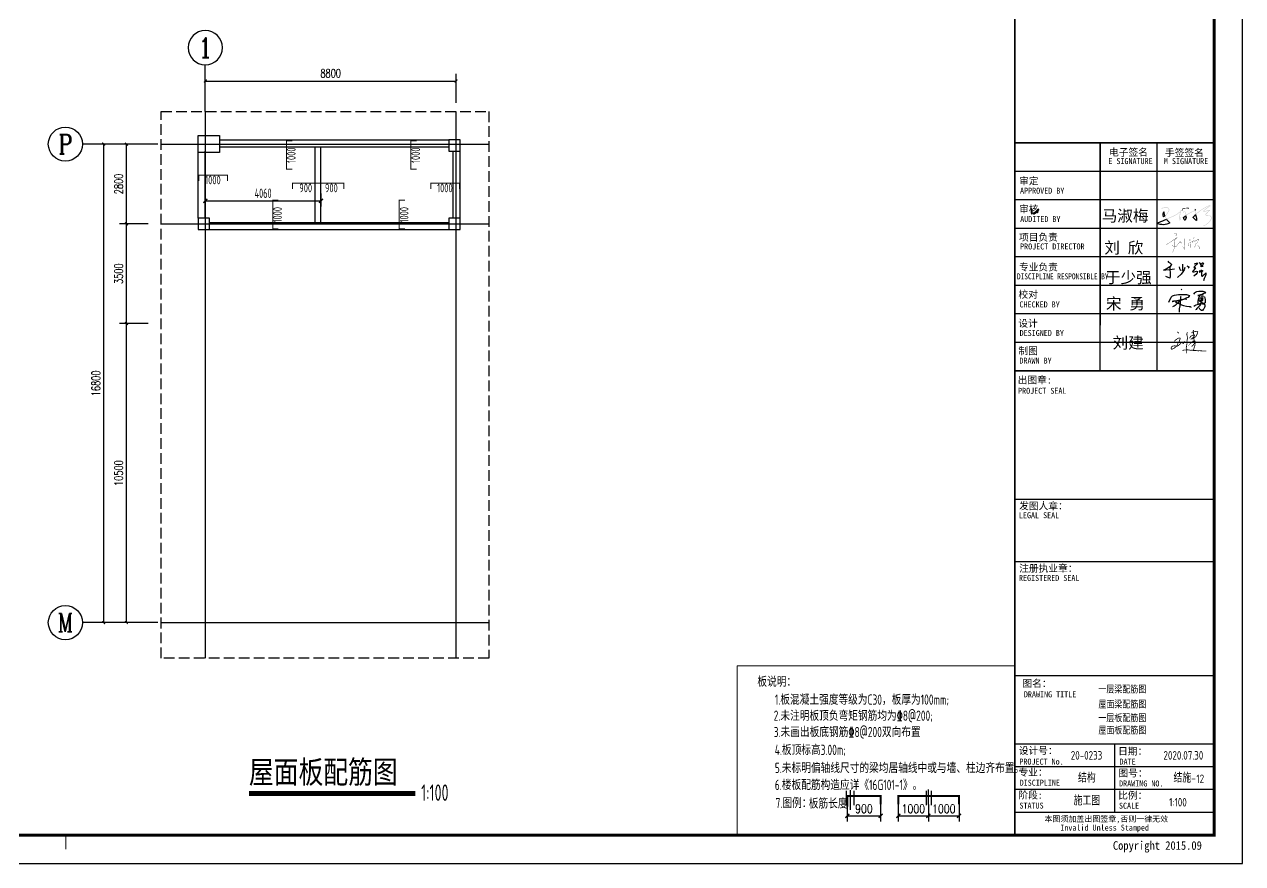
# Model space of a CAD drawing. Extents: x 899043 to 2598688, y -137197 to 211789.
# Drawn here: x 2508562 to 2551319, y 68935 to 98400 of the extents above; entities that cross this region are included whole.
import ezdxf
from ezdxf.enums import TextEntityAlignment as Align

# ---------------------------------------------------------------- set-up
doc = ezdxf.new("R2010")
doc.units = 0
doc.header["$LTSCALE"] = 1500
doc.header["$MEASUREMENT"] = 0
for name, pattern in [('3', [500, 300, -200]), ('ACAD_ISO02W100', [15, 12, -3]), ('DASH', [0.35, 0.25, -0.1])]:
    doc.linetypes.add(name, pattern=pattern)
for name, color, linetype in [('00-tk', 151, 'Continuous'), ('AXIS', 3, 'Continuous'), ('AXIS_TEXT', 7, 'Continuous'), ('BASE', 7, 'Continuous'), ('DIM', 3, 'Continuous'), ('DOTE', 1, 'Continuous'), ('HATCH', 254, 'Continuous'), ('iicon', 7, 'Continuous'), ('PUB_TEXT', 7, 'Continuous'), ('TEXT', 7, 'Continuous'), ('WALL', 7, 'Continuous'), ('WELD_TEXT', 7, 'Continuous'), ('支座钢筋', 1, 'Continuous'), ('柱', 255, 'Continuous'), ('梁', 4, 'Continuous'), ('梁虚线', 134, '3'), ('楼板负筋标注', 94, 'Continuous'), ('楼板负筋钢筋', 1, 'Continuous')]:
    doc.layers.add(name, color=color, linetype=linetype)
for name, color, linetype, lineweight in [('TK-签名', 70, 'Continuous', 30), ('功能名称', 255, 'Continuous', 0), ('虚线', 1, 'ACAD_ISO02W100', 13)]:
    doc.layers.add(name, color=color, linetype=linetype, lineweight=lineweight)
doc.styles.add('_TCH_AXIS', font='COMPLEX', dxfattribs={"bigfont": 'GBCBIG'})
doc.styles.add('_TCH_DIM_T3', font='SIMPLEX', dxfattribs={"width": 0.705882, "bigfont": 'GBCBIG'})
doc.styles.add('COMPLEX', font='COMPLEX')
doc.styles.add('dim_font', font='simplex', dxfattribs={"width": 0.8})
doc.styles.add('DS6FS', font='tssdeng.shx', dxfattribs={"width": 0.8, "bigfont": 'tssdchn.shx'})
doc.styles.add('DS6HT', font='simhei.ttf', dxfattribs={"width": 0.8})
doc.styles.add('H330', font='Tssdeng.shx', dxfattribs={"width": 0.65, "height": 330, "bigfont": 'tssdchn.shx'})
doc.styles.add('H450', font='Tssdeng.shx', dxfattribs={"width": 0.65, "height": 500, "bigfont": 'tssdchn.shx'})
doc.styles.add('TSSD_Dimension', font='Tssdeng.shx', dxfattribs={"width": 0.7, "bigfont": 'hztxt.shx'})
doc.styles.add('仿宋体', font='', dxfattribs={"width": 0.8})
doc.styles.get('仿宋体').set_extended_font_data('SimSun')
doc.dimstyles.new('_TCH_ARCH&&100', dxfattribs={"dimtxt": 297.5, "dimasz": 100, "dimexe": 250, "dimexo": 300, "dimgap": 126.25, "dimtad": 1, "dimdec": 0, "dimzin": 0, "dimdsep": 46, "dimtxsty": '_TCH_DIM_T3', "dimblk": 'ARCHTICK', "dimcen": 0.09, "dimclrt": 7, "dimazin": 2, "dimtfac": 1, "dimtdec": 0, "dimtix": 1, "dimtmove": 2, "dimatfit": 3, "dimfxl": 0, "dimtolj": 1, "dimtzin": 0, "dimarcsym": 0})
doc.dimstyles.new('H100', dxfattribs={"dimscale": 100, "dimtxt": 3.3, "dimasz": 0.01, "dimexe": 2, "dimexo": 1, "dimgap": 1, "dimtad": 1, "dimdec": 0, "dimrnd": 1, "dimzin": 0, "dimdsep": 46, "dimtxsty": 'H330', "dimblk1": 'YGDIM', "dimblk2": 'YGDIM', "dimsah": 1, "dimcen": -2, "dimdle": 1, "dimclrt": 7, "dimadec": 0, "dimazin": 0, "dimtfac": 1, "dimtdec": 0, "dimtix": 1, "dimtmove": 2, "dimatfit": 3, "dimldrblk": 'YGDIM', "dimfxl": 0, "dimtvp": 1, "dimtolj": 1, "dimtzin": 0, "dimlwe": 25, "dimarcsym": 0})
doc.dimstyles.new('H250', dxfattribs={"dimscale": 100, "dimtxt": 3, "dimasz": 0.01, "dimexe": 2, "dimexo": 0, "dimgap": 1, "dimtad": 1, "dimdec": 0, "dimrnd": 1, "dimzin": 0, "dimdsep": 46, "dimtxsty": 'dim_font', "dimblk1": 'YGDIM', "dimblk2": 'YGDIM', "dimsah": 1, "dimcen": -2, "dimdle": 1, "dimclrt": 7, "dimadec": 3, "dimazin": 0, "dimtfac": 1, "dimtdec": 0, "dimtix": 1, "dimtmove": 2, "dimatfit": 3, "dimldrblk": 'YGDIM', "dimfxl": 0, "dimtvp": 1, "dimtolj": 1, "dimtzin": 0, "dimarcsym": 0})

# ---------------------------------------------------------------- blocks, each defined once
blk = doc.blocks.new('YGDIM')
at = {"color": 0, "linetype": 'ByBlock', "const_width": 50}
blk.add_lwpolyline([(-70, -70), (70, 70)], dxfattribs=at)
blk = doc.blocks.new('_ArchTick')
at = {"color": 0, "linetype": 'ByBlock', "const_width": 0.4}
blk.add_lwpolyline([(-0.5, -0.5), (0.5, 0.5)], dxfattribs=at)
blk = doc.blocks.new('*D1985')
at = {"layer": 'AXIS', "color": 0, "lineweight": -2}
for p, q in [((2514911, 95646), (2514911, 96658)), ((2523711, 95646), (2523711, 96658)), ((2514911, 96408), (2523711, 96408))]:
    blk.add_line(p, q, dxfattribs=at)
at = {"layer": 'Defpoints', "color": 0}
for p in [(2523711, 96408), (2514911, 95346), (2523711, 95346)]:
    blk.add_point(p, dxfattribs=at)
at = {"layer": 'AXIS', "color": 0, "lineweight": -2, "xscale": 100, "yscale": 100, "zscale": 100, "rotation": 180}
blk.add_blockref('_ArchTick', (2514911, 96408), dxfattribs=at)
at = {"layer": 'AXIS', "color": 0, "lineweight": -2, "xscale": 100, "yscale": 100, "zscale": 100}
blk.add_blockref('_ArchTick', (2523711, 96408), dxfattribs=at)
at = {"layer": 'AXIS', "color": 7, "insert": (2519311, 96683), "char_height": 297.5, "attachment_point": 5, "style": '_TCH_DIM_T3'}
blk.add_mtext('\\A1;8800', dxfattribs=at)
blk = doc.blocks.new('_AXISO')
blk.add_circle((0, 0), 0.5)
at = {"layer": 'AXIS_TEXT', "style": 'COMPLEX', "width": 1.041667}
blk.add_attdef('A', text='', height=0.56, dxfattribs=at).set_placement((-0.25, -0.28), (0.25, -0.28), align=Align.FIT)
blk = doc.blocks.new('*D1986')
at = {"layer": 'AXIS', "color": 0, "lineweight": -2}
for p, q in [((2513061, 94196), (2511095, 94196)), ((2511345, 77396), (2511345, 94196)), ((2513061, 77396), (2511095, 77396))]:
    blk.add_line(p, q, dxfattribs=at)
at = {"layer": 'Defpoints', "color": 0}
for p in [(2511345, 94196), (2513361, 94196), (2513361, 77396)]:
    blk.add_point(p, dxfattribs=at)
at = {"layer": 'AXIS', "color": 0, "lineweight": -2, "xscale": 100, "yscale": 100, "zscale": 100}
for p, rotation in [((2511345, 94196), 90), ((2511345, 77396), 270)]:
    blk.add_blockref('_ArchTick', p, dxfattribs=dict(at, rotation=rotation))
at = {"layer": 'AXIS', "color": 7, "insert": (2511070, 85796), "char_height": 297.5, "attachment_point": 5, "rotation": 90, "style": '_TCH_DIM_T3'}
blk.add_mtext('\\A1;16800', dxfattribs=at)
blk = doc.blocks.new('*D1987')
at = {"layer": 'AXIS', "color": 0, "lineweight": -2}
for p, q in [((2512904, 87896), (2511895, 87896)), ((2512145, 77396), (2512145, 87896)), ((2512904, 77396), (2511895, 77396))]:
    blk.add_line(p, q, dxfattribs=at)
at = {"layer": 'Defpoints', "color": 0}
for p in [(2512145, 87896), (2513204, 87896), (2513204, 77396)]:
    blk.add_point(p, dxfattribs=at)
at = {"layer": 'AXIS', "color": 0, "lineweight": -2, "xscale": 100, "yscale": 100, "zscale": 100}
for p, rotation in [((2512145, 87896), 90), ((2512145, 77396), 270)]:
    blk.add_blockref('_ArchTick', p, dxfattribs=dict(at, rotation=rotation))
at = {"layer": 'AXIS', "color": 7, "insert": (2511870, 82646), "char_height": 297.5, "attachment_point": 5, "rotation": 90, "style": '_TCH_DIM_T3'}
blk.add_mtext('\\A1;10500', dxfattribs=at)
blk = doc.blocks.new('*D1988')
at = {"layer": 'AXIS', "color": 0, "lineweight": -2}
for p, q in [((2512904, 91396), (2511895, 91396)), ((2512145, 87896), (2512145, 91396)), ((2512904, 87896), (2511895, 87896))]:
    blk.add_line(p, q, dxfattribs=at)
at = {"layer": 'Defpoints', "color": 0}
for p in [(2512145, 91396), (2513204, 91396), (2513204, 87896)]:
    blk.add_point(p, dxfattribs=at)
at = {"layer": 'AXIS', "color": 0, "lineweight": -2, "xscale": 100, "yscale": 100, "zscale": 100}
for p, rotation in [((2512145, 91396), 90), ((2512145, 87896), 270)]:
    blk.add_blockref('_ArchTick', p, dxfattribs=dict(at, rotation=rotation))
at = {"layer": 'AXIS', "color": 7, "insert": (2511870, 89646), "char_height": 297.5, "attachment_point": 5, "rotation": 90, "style": '_TCH_DIM_T3'}
blk.add_mtext('\\A1;3500', dxfattribs=at)
blk = doc.blocks.new('*D1989')
at = {"layer": 'AXIS', "color": 0, "lineweight": -2}
for p, q in [((2512904, 94196), (2511895, 94196)), ((2512145, 91396), (2512145, 94196)), ((2512904, 91396), (2511895, 91396))]:
    blk.add_line(p, q, dxfattribs=at)
at = {"layer": 'Defpoints', "color": 0}
for p in [(2512145, 94196), (2513204, 94196), (2513204, 91396)]:
    blk.add_point(p, dxfattribs=at)
at = {"layer": 'AXIS', "color": 0, "lineweight": -2, "xscale": 100, "yscale": 100, "zscale": 100}
for p, rotation in [((2512145, 94196), 90), ((2512145, 91396), 270)]:
    blk.add_blockref('_ArchTick', p, dxfattribs=dict(at, rotation=rotation))
at = {"layer": 'AXIS', "color": 7, "insert": (2511870, 92796), "char_height": 297.5, "attachment_point": 5, "rotation": 90, "style": '_TCH_DIM_T3'}
blk.add_mtext('\\A1;2800', dxfattribs=at)
blk = doc.blocks.new('*D1997')
at = {"layer": 'Defpoints', "color": 0, "linetype": 'Continuous', "ltscale": 50}
for p in [(2514911, 92566), (2518971, 92566), (2518971, 92206)]:
    blk.add_point(p, dxfattribs=at)
at = {"layer": 'DIM', "color": 0, "linetype": 'Continuous', "lineweight": 25, "ltscale": 50}
for p, q in [((2514911, 92466), (2514911, 92006)), ((2518971, 92466), (2518971, 92006))]:
    blk.add_line(p, q, dxfattribs=at)
at = {"layer": 'DIM', "color": 0, "linetype": 'Continuous', "lineweight": -2, "ltscale": 50}
blk.add_line((2514912, 92206), (2518970, 92206), dxfattribs=at)
at = {"layer": 'DIM', "color": 0, "linetype": 'Continuous', "lineweight": -2, "ltscale": 50, "rotation": 180}
blk.add_blockref('YGDIM', (2514911, 92206), dxfattribs=at)
at = {"layer": 'DIM', "color": 0, "linetype": 'Continuous', "lineweight": -2, "ltscale": 50}
blk.add_blockref('YGDIM', (2518971, 92206), dxfattribs=at)
at = {"layer": 'DIM', "color": 7, "linetype": 'Continuous', "ltscale": 50, "insert": (2516941, 92471), "char_height": 330, "attachment_point": 5, "style": 'H330'}
blk.add_mtext('\\A1;4060', dxfattribs=at)
blk = doc.blocks.new('A$C7C122B11')
at = {"layer": 'iicon', "color": 13, "const_width": 7.58}
for points in [[(101, 316), (199, 383)], [(199, 383), (301, 455)], [(244, 611), (279, 605)], [(322, 465), (255, 393)], [(255, 393), (267, 338)], [(279, 605), (315, 591)], [(321, 572), (298, 526)], [(301, 455), (344, 476)], [(315, 591), (321, 572)], [(554, 440), (553, 381)], [(553, 381), (555, 298)], [(718, 416), (741, 413)], [(745, 400), (719, 368)], [(741, 413), (745, 400)], [(858, 469), (850, 439)], [(850, 439), (850, 403)], [(850, 403), (863, 373)], [(872, 485), (858, 469)], [(897, 363), (924, 382)], [(924, 382), (974, 414)], [(991, 378), (971, 334)], [(974, 414), (997, 421)], [(1010, 411), (991, 378)], [(997, 421), (1010, 411)], [(0, 251), (101, 316)], [(180, 234), (214, 214)], [(220, 61), (189, 0)], [(214, 214), (249, 201)], [(254, 164), (220, 61)], [(249, 201), (284, 195)], [(270, 260), (254, 164)], [(267, 338), (270, 260)], [(284, 195), (312, 200)], [(312, 200), (331, 220)], [(331, 220), (382, 295)], [(382, 295), (411, 328)], [(411, 328), (434, 349)], [(434, 349), (448, 349)], [(448, 349), (455, 315)], [(455, 315), (462, 292)], [(462, 292), (485, 335)], [(535, 158), (509, 209)], [(575, 108), (535, 158)], [(555, 298), (561, 212)], [(561, 212), (572, 134)], [(572, 134), (575, 108)], [(674, 309), (686, 266)], [(686, 266), (692, 224)], [(692, 224), (692, 211)], [(726, 309), (755, 327)], [(755, 327), (790, 346)], [(756, 296), (765, 257)], [(762, 218), (762, 180)], [(762, 180), (763, 160)], [(765, 257), (762, 218)], [(790, 346), (817, 357)], [(826, 342), (799, 315)], [(817, 357), (835, 356)], [(835, 356), (826, 342)], [(863, 373), (876, 363)], [(876, 363), (897, 363)], [(892, 201), (876, 164)], [(909, 233), (892, 201)], [(921, 283), (909, 233)], [(923, 311), (921, 283)], [(951, 294), (937, 279)], [(971, 334), (951, 294)], [(980, 231), (1007, 207)], [(1033, 121), (1002, 119)], [(1007, 207), (1028, 171)], [(1028, 171), (1033, 146)], [(1033, 146), (1033, 121)]]:
    blk.add_lwpolyline(points, dxfattribs=at)
blk = doc.blocks.new('A$C26561F03')
at = {"layer": 'WALL'}
for p, q in [((166, 452), (88, 412)), ((150, 688), (177, 655)), ((224, 488), (166, 452)), ((177, 655), (214, 628)), ((214, 628), (252, 600)), ((216, 496), (223, 419)), ((268, 546), (224, 488)), ((252, 600), (277, 584)), ((277, 584), (268, 546)), ((550, 496), (561, 437)), ((561, 437), (583, 381)), ((662, 590), (665, 508)), ((665, 508), (669, 415)), ((749, 474), (725, 389)), ((810, 531), (834, 516)), ((834, 516), (863, 508)), ((863, 508), (884, 493)), ((880, 471), (867, 448)), ((884, 493), (880, 471)), ((1120, 459), (1057, 371)), ((1084, 500), (1061, 471)), ((1061, 471), (1109, 474)), ((1068, 593), (1118, 614)), ((1150, 572), (1084, 500)), ((1109, 474), (1120, 459)), ((1118, 614), (1187, 628)), ((1187, 628), (1150, 572)), ((1246, 649), (1268, 615)), ((1268, 615), (1304, 564)), ((1304, 564), (1309, 523)), ((1307, 568), (1333, 598)), ((1309, 523), (1308, 495)), ((1343, 524), (1316, 499)), ((1316, 499), (1363, 515)), ((1333, 598), (1360, 635)), ((1377, 566), (1343, 524)), ((1360, 635), (1394, 635)), ((1363, 515), (1390, 517)), ((1397, 608), (1377, 566)), ((1394, 635), (1397, 608)), ((88, 412), (0, 376)), ((0, 376), (76, 385)), ((76, 385), (204, 403)), ((222, 89), (81, 156)), ((204, 403), (295, 415)), ((231, 157), (222, 89)), ((223, 419), (231, 254)), ((231, 254), (231, 157)), ((295, 415), (378, 424)), ((616, 235), (483, 114)), ((583, 381), (597, 366)), ((680, 311), (616, 235)), ((660, 364), (640, 392)), ((669, 415), (660, 364)), ((725, 389), (680, 311)), ((1057, 371), (1016, 328)), ((1016, 328), (1022, 313)), ((1022, 313), (1078, 322)), ((1135, 221), (1058, 166)), ((1078, 322), (1153, 340)), ((1181, 286), (1135, 221)), ((1153, 340), (1188, 328)), ((1188, 328), (1181, 286)), ((1271, 364), (1258, 328)), ((1258, 328), (1263, 293)), ((1263, 293), (1289, 314)), ((1289, 314), (1309, 338)), ((1309, 338), (1344, 361)), ((1328, 304), (1325, 232)), ((1325, 232), (1330, 189)), ((1328, 304), (1332, 359)), ((1357, 326), (1328, 304)), ((1330, 189), (1340, 165)), ((1332, 359), (1335, 388)), ((1340, 165), (1370, 167)), ((1344, 361), (1362, 360)), ((1365, 339), (1357, 326)), ((1362, 360), (1365, 339)), ((1370, 167), (1427, 221)), ((1429, 80), (1406, 0)), ((1427, 221), (1472, 263)), ((1474, 180), (1429, 80)), ((1472, 263), (1484, 279)), ((1486, 229), (1474, 180)), ((1484, 279), (1486, 229))]:
    blk.add_line(p, q, dxfattribs=at)
blk = doc.blocks.new('20150828165454')
h = blk.add_hatch(color=256)
h.paths.add_polyline_path([(-4440, 30), (-4590, 65), (-4738, 73), (-4862, 73), (-4992, 72), (-5125, 52), (-5266, 37), (-5393, 13), (-5517, -12), (-5636, -56), (-5741, -115), (-5764, -162), (-5753, -202), (-5720, -224), (-5687, -211), (-5590, -156), (-5487, -118), (-5372, -95), (-5250, -72), (-5111, -57), (-4983, -38), (-4861, -37), (-4741, -37), (-4606, -44), (-4481, -73), (-4396, -123), (-4309, -200), (-4258, -277), (-4228, -372), (-4222, -432), (-4226, -493), (-4256, -619), (-4303, -715), (-4397, -874), (-4482, -1002), (-4524, -1077), (-4590, -1174), (-4663, -1268), (-4809, -1452), (-5015, -1664), (-5034, -1609), (-5089, -1342), (-5123, -1119), (-5136, -855), (-5186, -665), (-5310, -733), (-5417, -938), (-5505, -1249), (-5497, -1579), (-5468, -1849), (-5423, -2020), (-5307, -2086), (-5075, -1883), (-5061, -1869), (-5023, -1980), (-4920, -2172), (-4812, -2296), (-4775, -2346), (-4907, -2394), (-5121, -2478), (-5344, -2571), (-5520, -2636), (-5732, -2723), (-5969, -2837), (-6203, -2949), (-6416, -3043), (-6581, -3165), (-6703, -3245), (-6753, -3389), (-6543, -3484), (-6306, -3571), (-6047, -3628), (-5675, -3683), (-5346, -3696), (-4984, -3674), (-4626, -3589), (-4404, -3489), (-4020, -3309), (-3956, -3186), (-3956, -3088), (-4121, -2902), (-4378, -2661), (-4537, -2481), (-4598, -2400), (-4501, -2365), (-4236, -2257), (-3766, -2061), (-3213, -1827), (-2411, -1391), (-2174, -1208), (-2003, -1066), (-1843, -939), (-1870, -1118), (-1916, -1391), (-1963, -1659), (-1997, -1943), (-2000, -2196), (-1987, -2394), (-1897, -2716), (-1739, -2464), (-1664, -2061), (-1660, -2046), (-1673, -2009), (-1704, -2000), (-1735, -2006), (-1772, -2040), (-1844, -2423), (-1858, -2447), (-1878, -2376), (-1890, -2193), (-1887, -1950), (-1854, -1675), (-1808, -1409), (-1762, -1135), (-1727, -907), (-1723, -906), (-1721, -872), (-1721, -871), (-1703, -509, 0.9997794), (-1812, -503), (-1829, -818), (-1884, -831), (-2072, -981), (-2243, -1122), (-2471, -1298), (-3261, -1728), (-3808, -1959), (-4278, -2155), (-4541, -2262), (-4667, -2307), (-4727, -2228), (-4828, -2109), (-4922, -1935), (-4975, -1781), (-4727, -1525), (-4576, -1336), (-4501, -1239), (-4430, -1135), (-4388, -1059), (-4304, -932), (-4206, -767), (-4152, -656), (-4116, -509), (-4112, -430), (-4119, -351), (-4158, -229), (-4225, -127), (-4331, -33)])
h.paths.add_polyline_path([(-5250, -856), (-5246, -872), (-5233, -1130), (-5198, -1361), (-5140, -1638), (-5101, -1752), (-5151, -1803), (-5320, -1952), (-5328, -1947), (-5360, -1829), (-5387, -1572), (-5395, -1263), (-5314, -979)], flags=16)
h.paths.add_polyline_path([(-4706, -2439), (-4622, -2551), (-4457, -2737), (-4200, -2979), (-4066, -3130), (-4066, -3160), (-4100, -3226), (-4450, -3389), (-4661, -3484), (-5000, -3565), (-5347, -3585), (-5665, -3573), (-6027, -3519), (-6275, -3465), (-6502, -3382), (-6616, -3330), (-6611, -3316), (-6519, -3255), (-6360, -3139), (-6157, -3049), (-5921, -2936), (-5688, -2824), (-5479, -2739), (-5303, -2673), (-5080, -2580), (-4869, -2497)], flags=16)
blk.add_hatch(color=256).paths.add_polyline_path([(-168, -111), (-139, -122), (-168, -209), (-178, -172), (-217, -188), (-241, -231), (-240, -253), (-228, -276), (-200, -294), (-168, -302), (-115, -297), (-77, -292), (-54, -271), (-64, -244), (0, -55), (-152, 0), (-457, -20), (-795, -59), (-1146, -70), (-1281, -116), (-1343, -253), (-1500, -603), (-1494, -694), (-1442, -689), (-1397, -663), (-1400, -648), (-1243, -299), (-1200, -205), (-1126, -179), (-787, -168), (-448, -130)])
h = blk.add_hatch(color=256)
h.paths.add_polyline_path([(-688, -999), (-758, -854), (-875, -743), (-1035, -731), (-1201, -885), (-1136, -1058), (-1108, -1080), (-1080, -1087), (-1031, -1082), (-1031, -1038), (-1033, -1019), (-1072, -915), (-995, -844), (-922, -850), (-848, -920), (-789, -1044), (-688, -1286), (-658, -1498), (-642, -1566), (-853, -1712), (-1191, -1986), (-1209, -2083), (-1177, -2315), (-1093, -2534), (-846, -2791), (-664, -2671), (-615, -2561), (-516, -2337), (-480, -2070), (-489, -1817), (-511, -1642), (-518, -1613), (-479, -1586), (-165, -1385), (192, -1191), (537, -1003), (1087, -738), (1231, -674), (1250, -797), (1292, -1025), (1329, -1168), (1390, -1315), (1395, -1327), (1306, -1404), (1156, -1569), (983, -1775), (814, -1969), (842, -2080), (917, -2204), (1145, -2513), (1400, -2745), (1622, -2852), (1738, -2764), (1754, -2564), (1717, -2283), (1677, -1889), (1607, -1705), (1537, -1400), (1523, -1361), (1651, -1250), (1970, -1051), (2327, -770), (2760, -428), (2899, -354), (3238, -160), (3696, 101), (3975, 242), (4325, 379), (4403, 392), (4098, 197), (3764, -67), (3426, -339), (3128, -580), (3036, -733), (3084, -838), (3231, -876), (4286, -573), (4170, -677), (3520, -1353), (3490, -1494), (3543, -1600), (3652, -1703), (3791, -1744), (4210, -1764), (4485, -1782), (4603, -1871), (4653, -1995), (4701, -2170), (4651, -2340), (4517, -2625), (4351, -2851), (4045, -3162), (3802, -3368), (3636, -3501), (3516, -3583), (3351, -3668), (3136, -3711), (3117, -3707), (3087, -3712), (3058, -3730), (3044, -3762), (3044, -3803), (3072, -3829), (3115, -3829), (3158, -3819), (3388, -3773), (3573, -3678), (3701, -3590), (3872, -3453), (4120, -3243), (4435, -2922), (4612, -2681), (4754, -2379), (4815, -2171), (4757, -1960), (4694, -1802), (4525, -1674), (4216, -1654), (3809, -1635), (3708, -1605), (3633, -1534), (3606, -1480), (3621, -1406), (4246, -756), (4499, -531), (4400, -447), (4272, -463), (3230, -762), (3162, -745), (3160, -740), (3213, -654), (3495, -425), (3832, -153), (4162, 107), (4528, 341), (4539, 495), (4415, 505), (4296, 485), (3930, 343), (3644, 198), (3183, -65), (2846, -258), (2700, -335), (2259, -684), (1907, -961), (1585, -1162), (1483, -1251), (1434, -1133), (1400, -1002), (1358, -778), (1335, -627), (1338, -626), (1600, -468), (1348, -242), (1207, -133), (1215, -560), (1041, -638), (487, -905), (139, -1094), (-221, -1290), (-540, -1495), (-545, -1498), (-550, -1478), (-581, -1257)])
h.paths.add_polyline_path([(-617, -1682), (-599, -1826), (-590, -2065), (-623, -2307), (-715, -2516), (-752, -2596), (-830, -2649), (-998, -2474), (-1070, -2287), (-1098, -2086), (-1090, -2046), (-787, -1800)], flags=16)
h.paths.add_polyline_path([(935, -1998), (1066, -1847), (1239, -1641), (1383, -1483), (1433, -1440), (1501, -1737), (1569, -1915), (1608, -2296), (1643, -2567), (1632, -2706), (1609, -2724), (1462, -2653), (1227, -2439), (1009, -2142), (945, -2037)], flags=16)
h.paths.add_polyline_path([(1324, -506), (1321, -366), (1416, -451)], flags=16)
for points in [[(-4869, -2497), (-4706, -2439), (-4622, -2551), (-4457, -2737), (-4200, -2979), (-4066, -3130), (-4066, -3160), (-4100, -3226), (-4450, -3389), (-4661, -3484), (-5000, -3565), (-5347, -3585), (-5665, -3573), (-6027, -3519), (-6275, -3465), (-6502, -3382), (-6616, -3330), (-6611, -3316), (-6519, -3255), (-6360, -3139), (-6157, -3049), (-5921, -2936), (-5688, -2824), (-5479, -2739), (-5303, -2673), (-5080, -2580)], [(-5246, -872), (-5233, -1130), (-5198, -1361), (-5140, -1638), (-5101, -1752), (-5151, -1803), (-5320, -1952), (-5328, -1947), (-5360, -1829), (-5387, -1572), (-5395, -1263), (-5314, -979), (-5250, -856)], [(-617, -1682), (-599, -1826), (-590, -2065), (-623, -2307), (-715, -2516), (-752, -2596), (-830, -2649), (-998, -2474), (-1070, -2287), (-1098, -2086), (-1090, -2046), (-787, -1800)], [(1383, -1483), (1433, -1440), (1501, -1737), (1569, -1915), (1608, -2296), (1643, -2567), (1632, -2706), (1609, -2724), (1462, -2653), (1227, -2439), (1009, -2142), (945, -2037), (935, -1998), (1066, -1847), (1239, -1641)], [(1321, -366), (1324, -506), (1416, -451)]]:
    blk.add_lwpolyline(points, close=True)
blk = doc.blocks.new('A$C67844AE1')
at = {"layer": '00-tk'}
for p, q in [((126150, 0), (126150, 89100)), ((114150, 87600), (114150, 1500)), ((124650, 1500), (124650, 87600)), ((114150, 37950), (124650, 37950)), ((114150, 37950), (124650, 37950)), ((114150, 37950), (124650, 37950)), ((114150, 37950), (124650, 37950)), ((114150, 37950), (124650, 37950)), ((124650, 37950), (114150, 37950)), ((124650, 37950), (114150, 37950)), ((124650, 37950), (114150, 37950)), ((114150, 37950), (124650, 37950)), ((118650, 25950), (118650, 37950)), ((118650, 37950), (118650, 28350)), ((121650, 25950), (121650, 37950)), ((121650, 28350), (121650, 37950)), ((124650, 36450), (114150, 36450)), ((124650, 34950), (114150, 34950)), ((124650, 34950), (114150, 34950)), ((115032, 34253), (115030, 34214)), ((115030, 34214), (115075, 34214)), ((115073, 34460), (115032, 34450)), ((115032, 34450), (115032, 34304)), ((115032, 34304), (115033, 34290)), ((115033, 34290), (115032, 34253)), ((115073, 34304), (115073, 34460)), ((115073, 34266), (115073, 34304)), ((115074, 34228), (115073, 34266)), ((115075, 34214), (115074, 34228)), ((115165, 34259), (115128, 34246)), ((115128, 34246), (115137, 34237)), ((115137, 34237), (115159, 34208)), ((115159, 34208), (115185, 34219)), ((115199, 34274), (115165, 34259)), ((115185, 34219), (115219, 34235)), ((115229, 34291), (115199, 34274)), ((115219, 34235), (115240, 34248)), ((115262, 34313), (115229, 34291)), ((115240, 34248), (115271, 34269)), ((115290, 34336), (115262, 34313)), ((115271, 34269), (115296, 34287)), ((115305, 34352), (115290, 34336)), ((115296, 34287), (115326, 34314)), ((115333, 34382), (115305, 34352)), ((115326, 34314), (115388, 34314)), ((115355, 34409), (115333, 34382)), ((115356, 34412), (115355, 34409)), ((115376, 34446), (115356, 34412)), ((115356, 34344), (115381, 34376)), ((115388, 34314), (115356, 34344)), ((115381, 34460), (115376, 34446)), ((115414, 34441), (115381, 34460)), ((115381, 34376), (115401, 34403)), ((115401, 34403), (115404, 34408)), ((115404, 34408), (115429, 34435)), ((115429, 34435), (115414, 34441)), ((124650, 33450), (114150, 33450)), ((124650, 33450), (114150, 33450)), ((124650, 31950), (114150, 31950)), ((124650, 31950), (114150, 31950)), ((124650, 30450), (114150, 30450)), ((124650, 30450), (114150, 30450)), ((124650, 28950), (114150, 28950)), ((124650, 28950), (114150, 28950)), ((124650, 27450), (114150, 27450)), ((124650, 27450), (114150, 27450)), ((114150, 25950), (124650, 25950)), ((114150, 25950), (124650, 25950)), ((124650, 25950), (114150, 25950)), ((114150, 19200), (124650, 19200)), ((124650, 15900), (114150, 15900)), ((124650, 6300), (114150, 6300)), ((119400, 6300), (119400, 2700)), ((124650, 5100), (114150, 5100)), ((124650, 3900), (114150, 3900)), ((124650, 2700), (114150, 2700)), ((3750, 1500), (124650, 1500)), ((124650, 1500), (114150, 1500)), ((0, 0), (126150, 0))]:
    blk.add_line(p, q, dxfattribs=at)
at = {"layer": '00-tk', "const_width": 150}
blk.add_lwpolyline([(3750, 87600), (124650, 87600), (124650, 1500), (3750, 1500)], close=True, dxfattribs=at)
at = {"layer": '00-tk'}
for points, const_width in [([(114150, 1500), (114150, 87600)], 75), ([(64200, 750), (64200, 1500)], 52.5)]:
    blk.add_lwpolyline(points, dxfattribs=dict(at, const_width=const_width))
blk.add_lwpolyline([(114150, 9900), (124650, 9900), (124650, 6300), (114150, 6300)], close=True, dxfattribs=at)
at = {"layer": 'AXIS', "color": 1, "ltscale": 1000, "const_width": 42}
for points in [[(122550, 27508), (122588, 27535), (122602, 27565), (122628, 27581), (122665, 27605), (122695, 27627), (122723, 27646), (122753, 27664), (122784, 27677), (122819, 27686), (122844, 27682), (122855, 27669), (122861, 27647), (122854, 27622), (122824, 27528), (122818, 27515), (122801, 27486), (122789, 27467), (122765, 27434), (122742, 27403), (122712, 27334), (122707, 27312), (122688, 27270), (122658, 27237), (122636, 27221), (122611, 27198), (122580, 27168), (122549, 27149), (122513, 27125), (122466, 27105), (122441, 27093), (122405, 27088), (122396, 27101), (122386, 27132), (122390, 27158), (122402, 27188), (122425, 27228), (122449, 27242), (122477, 27253), (122536, 27265), (122578, 27270), (122620, 27263), (122664, 27243), (122695, 27245), (122721, 27256), (122774, 27293), (122836, 27340), (122883, 27396), (122920, 27442), (122947, 27463), (122983, 27445), (122993, 27422), (122998, 27405), (123023, 27386), (123035, 27407), (123057, 27434), (123075, 27459), (123093, 27501), (123093, 27501), (123095, 27512)], [(122708, 28001), (122733, 27984), (122757, 27969), (122770, 27951), (122786, 27931), (122792, 27921)], [(123257, 27971), (123222, 27945), (123222, 27945), (123213, 27892), (123213, 27864), (123217, 27837), (123224, 27809), (123239, 27758), (123244, 27701), (123244, 27655), (123228, 27583), (123222, 27479), (123224, 27433), (123219, 27381), (123206, 27310), (123193, 27214), (123178, 27163), (123191, 27014), (123184, 26926), (123186, 26891), (123187, 26877)], [(123366, 27661), (123374, 27706), (123405, 27752), (123441, 27788), (123518, 27825), (123557, 27838), (123580, 27844), (123603, 27844), (123619, 27808), (123596, 27752), (123557, 27716), (123497, 27677), (123465, 27646), (123447, 27628), (123511, 27638), (123574, 27647), (123588, 27640), (123587, 27590), (123543, 27545), (123533, 27520), (123503, 27487), (123470, 27462), (123442, 27443), (123423, 27418), (123485, 27473), (123533, 27482), (123572, 27495), (123611, 27499), (123641, 27494), (123614, 27438), (123612, 27387), (123577, 27348), (123537, 27295), (123497, 27263), (123477, 27240), (123469, 27218)], [(123503, 27933), (123482, 27951), (123476, 27971), (123495, 27988), (123543, 28000), (123588, 28008), (123653, 28019), (123681, 28027), (123712, 28032), (123743, 28035), (123775, 28025), (123788, 28000), (123776, 27955), (123768, 27916), (123743, 27866), (123719, 27800), (123650, 27724), (123627, 27713), (123616, 27704), (123569, 27709), (123557, 27716)], [(123538, 28105), (123553, 28077), (123568, 28058), (123569, 28031), (123572, 28021), (123575, 28005), (123560, 27963), (123564, 27909), (123574, 27887), (123575, 27873), (123573, 27842), (123581, 27739), (123574, 27709), (123587, 27622), (123598, 27579), (123611, 27559), (123638, 27516), (123667, 27474), (123663, 27437), (123649, 27397), (123644, 27348), (123625, 27238), (123604, 27191), (123582, 27105), (123554, 27038)], [(122982, 27010), (123035, 27037), (123091, 27049), (123187, 27052), (123233, 27056), (123280, 27055), (123357, 27044), (123418, 27033), (123498, 27039), (123521, 27033), (123560, 27019), (123614, 27023), (123656, 27025), (123725, 27017), (123762, 27009), (123819, 27006), (123868, 27009), (123915, 27009), (123967, 27004), (124029, 27000), (124096, 26996), (124141, 26993), (124193, 26992), (124226, 26995), (124243, 26996)]]:
    blk.add_lwpolyline(points, dxfattribs=at)
at = {"layer": 'TK-签名'}
for p, q in [((122941, 30252), (122910, 30221)), ((123851, 30143), (123940, 30145)), ((123940, 30145), (124061, 30138)), ((122267, 29561), (122390, 29823)), ((122390, 29823), (122463, 29896)), ((122517, 29614), (122446, 29601)), ((122446, 29601), (122449, 29607)), ((122449, 29607), (122690, 29663)), ((122463, 29896), (122555, 29938)), ((122604, 29612), (122517, 29614)), ((122555, 29938), (122666, 29958)), ((122699, 29620), (122604, 29612)), ((122613, 29563), (122644, 29574)), ((122644, 29574), (122795, 29504)), ((122731, 29516), (122647, 29437)), ((122666, 29958), (122775, 29977)), ((122690, 29663), (122844, 29698)), ((122776, 29633), (122699, 29620)), ((122792, 29585), (122731, 29516)), ((122775, 29977), (122855, 29977)), ((122872, 29649), (122776, 29633)), ((122847, 29662), (122792, 29585)), ((122795, 29504), (122933, 29434)), ((122886, 29773), (122837, 29379)), ((122844, 29698), (123002, 29726)), ((122855, 29977), (122957, 29977)), ((122930, 29665), (122872, 29649)), ((122876, 29855), (122875, 29836)), ((122875, 29836), (122884, 29823)), ((122893, 29841), (122876, 29855)), ((122884, 29823), (122886, 29773)), ((122920, 29832), (122893, 29841)), ((122990, 29682), (122930, 29665)), ((122957, 29977), (123195, 29967)), ((123085, 29721), (122990, 29682)), ((123002, 29726), (123130, 29736)), ((123143, 29752), (123085, 29721)), ((123130, 29736), (123172, 29722)), ((123217, 29791), (123143, 29752)), ((123174, 29710), (123169, 29714)), ((123172, 29722), (123174, 29710)), ((123195, 29967), (123354, 29911)), ((123274, 29820), (123217, 29791)), ((123354, 29911), (123274, 29820)), ((123593, 30037), (123609, 30062)), ((123599, 30005), (123593, 30037)), ((123611, 29983), (123599, 30005)), ((123609, 30062), (123668, 30098)), ((123668, 30098), (123743, 30128)), ((123743, 30128), (123851, 30143)), ((123802, 29926), (123784, 29919)), ((123784, 29919), (123815, 29916)), ((123795, 29633), (123794, 29479)), ((123803, 29665), (123795, 29633)), ((123924, 29947), (123802, 29926)), ((123815, 29702), (123803, 29665)), ((123815, 29916), (123874, 29927)), ((123861, 29860), (123815, 29702)), ((123834, 29693), (123850, 29715)), ((123850, 29668), (123834, 29693)), ((123850, 29715), (123887, 29735)), ((123876, 29640), (123850, 29668)), ((123899, 29928), (123861, 29860)), ((123874, 29927), (124031, 29961)), ((123904, 29604), (123876, 29640)), ((123887, 29735), (123956, 29752)), ((124038, 29942), (123899, 29928)), ((123958, 29568), (123904, 29604)), ((123911, 29502), (123946, 29504)), ((123952, 29648), (123913, 29630)), ((123913, 29630), (124011, 29640)), ((124015, 29979), (123924, 29947)), ((123939, 29563), (123931, 29548)), ((123973, 29613), (123939, 29563)), ((123940, 29838), (124020, 29869)), ((123946, 29504), (123961, 29490)), ((124001, 29688), (123952, 29648)), ((123956, 29752), (123987, 29759)), ((124012, 29533), (123958, 29568)), ((123984, 29652), (123973, 29613)), ((123989, 29710), (123984, 29652)), ((123987, 29759), (124039, 29765)), ((123996, 29754), (123989, 29710)), ((123997, 29793), (123996, 29754)), ((124002, 29795), (123997, 29793)), ((124041, 29731), (124001, 29688)), ((124030, 29773), (124002, 29795)), ((124011, 29640), (124045, 29662)), ((124083, 29502), (124012, 29533)), ((124105, 30018), (124015, 29979)), ((124020, 29869), (124134, 29854)), ((124045, 29751), (124030, 29773)), ((124031, 29961), (124073, 29954)), ((124073, 29954), (124038, 29942)), ((124039, 29765), (124067, 29760)), ((124067, 29760), (124041, 29731)), ((124056, 29714), (124045, 29751)), ((124045, 29662), (124058, 29681)), ((124058, 29681), (124056, 29714)), ((124061, 30138), (124194, 30095)), ((124142, 29506), (124083, 29502)), ((124154, 30048), (124105, 30018)), ((124134, 29854), (124167, 29779)), ((124175, 29530), (124142, 29506)), ((124194, 30095), (124154, 30048)), ((124167, 29779), (124185, 29701)), ((124186, 29603), (124175, 29530)), ((124185, 29701), (124186, 29603)), ((122494, 29332), (122459, 29318)), ((122552, 29362), (122494, 29332)), ((122591, 29389), (122552, 29362)), ((122647, 29437), (122591, 29389)), ((122815, 29058), (122807, 29040)), ((122817, 29216), (122814, 29119)), ((122814, 29119), (122815, 29058)), ((122837, 29379), (122817, 29216)), ((122933, 29434), (123039, 29393)), ((123039, 29393), (123195, 29357)), ((123195, 29357), (123328, 29342)), ((123328, 29342), (123386, 29331)), ((123386, 29331), (123412, 29321)), ((123412, 29321), (123438, 29309)), ((123585, 29361), (123629, 29396)), ((123629, 29396), (123704, 29424)), ((123698, 29180), (123675, 29163)), ((123745, 29234), (123698, 29180)), ((123704, 29424), (123829, 29467)), ((123792, 29278), (123745, 29234)), ((123825, 29314), (123792, 29278)), ((123874, 29373), (123825, 29314)), ((123829, 29467), (123880, 29480)), ((123865, 29454), (123883, 29481)), ((123879, 29255), (123872, 29276)), ((123915, 29427), (123874, 29373)), ((123887, 29236), (123879, 29255)), ((123880, 29480), (123949, 29491)), ((123883, 29481), (123911, 29502)), ((123905, 29200), (123887, 29236)), ((123930, 29167), (123905, 29200)), ((123946, 29469), (123915, 29427)), ((123976, 29136), (123930, 29167)), ((123961, 29490), (123946, 29469)), ((123949, 29491), (124033, 29483)), ((124006, 29123), (123976, 29136)), ((124045, 29133), (124006, 29123)), ((124033, 29483), (124090, 29471)), ((124075, 29175), (124045, 29133)), ((124108, 29222), (124075, 29175)), ((124090, 29471), (124137, 29453)), ((124138, 29279), (124108, 29222)), ((124137, 29453), (124153, 29404)), ((124155, 29332), (124138, 29279)), ((124153, 29404), (124163, 29366)), ((124163, 29366), (124155, 29332))]:
    blk.add_line(p, q, dxfattribs=at)
for name, p, xscale, yscale, zscale in [('20150828165454', (123318, 34542), 0.2499999997671694, 0.2499999997671694, 0.2499999997671694), ('A$C7C122B11', (122127, 32162), 1.698991545068566, 1.698991544893943, 1.698991544950582)]:
    blk.add_blockref(name, p, dxfattribs=dict(xscale=xscale, yscale=yscale, zscale=zscale))
at = {"color": 1, "xscale": 1.5, "yscale": 1.5, "zscale": 1.5}
blk.add_blockref('A$C26561F03', (121989, 30690), dxfattribs=at)
at = {"layer": '00-tk', "style": 'DS6HT'}
for s, p in [('电子签名', (119118, 37272)), ('手签签名', (122060, 37253)), ('审定', (114383, 35763)), ('审核', (114382, 34278)), ('项目负责', (114376, 32800)), ('专业负责', (114379, 31227)), ('校对', (114349, 29788)), ('设计', (114339, 28267)), ('制图', (114345, 26817)), ('出图章:', (114312, 25281)), ('发图人章：', (114385, 18652)), ('注册执业章：', (114386, 15364)), ('图名：', (114556, 9300)), ('设计号：', (114365, 5767)), ('日期：', (119594, 5732)), ('专业：', (114349, 4623)), ('图号：', (119614, 4583)), ('阶段:', (114349, 3421)), ('比例：', (119598, 3408))]:
    blk.add_text(s, height=375, dxfattribs=at).set_placement(p)
for s, height, width, p in [('E SIGNATURE', 315, 0.9, (119080, 36837)), ('M SIGNATURE', 315, 0.9, (122005, 36837)), ('APPROVED BY', 315, 0.9, (114431, 35280)), ('AUDITED BY', 315, 0.9, (114439, 33786)), ('PROJECT DIRECTOR', 315, 0.9, (114434, 32342)), ('DISCIPLINE RESPONSIBLE BY', 315, 0.75, (114271, 30768)), ('CHECKED BY', 315, 0.9, (114401, 29289)), ('DESIGNED BY', 315, 0.9, (114408, 27787)), ('DRAWN BY', 315, 0.9, (114398, 26330)), ('PROJECT SEAL', 315, 0.9, (114329, 24741)), ('LEGAL SEAL', 315, 0.9, (114371, 18190)), ('REGISTERED SEAL', 315, 0.9, (114375, 14889)), ('DRAWING TITLE', 315, 0.9, (114634, 8760)), ('PROJECT No.', 315, 0.9, (114397, 5215)), ('DATE', 315, 0.9, (119668, 5217)), ('DISCIPLINE', 315, 0.9, (114412, 4103)), ('DRAWING NO.', 315, 0.9, (119647, 4064)), ('STATUS', 315, 0.9, (114400, 2900)), ('SCALE', 315, 0.9, (119639, 2892)), ('Copyright 2015.09', 450, 0.9, (119320, 731))]:
    blk.add_text(s, height=height, dxfattribs=dict(at, width=width)).set_placement(p)
blk.add_text('本图须加盖出图签章,否则一律无效', height=300, dxfattribs=at).set_placement((118974, 2345), align=Align.MIDDLE)
at = {"layer": '00-tk', "style": 'DS6HT', "width": 0.9}
blk.add_text('Invalid Unless Stamped', height=315, dxfattribs=at).set_placement((118886, 1860), align=Align.MIDDLE)
at = {"layer": '功能名称', "color": 7, "style": 'DS6HT'}
blk.add_text('马淑梅 ', height=600, dxfattribs=at).set_placement((120170, 33816, -1032246), align=Align.CENTER)
for s, p in [('刘 欣', (118874, 32134)), ('于少强', (118905, 30571)), ('宋 勇', (118956, 29192)), ('刘建', (119306, 27129))]:
    blk.add_text(s, height=600, dxfattribs=at).set_placement(p)
at = {"layer": '功能名称', "color": 7, "style": 'DS6FS', "width": 0.8}
for s, p in [('20-0233', (117931, 5477)), ('2020.07.30', (123031, 5477)), ('结构', (117949, 4277)), ('结施-', (123094, 4277)), ('施工图', (117949, 3077))]:
    blk.add_text(s, height=450, dxfattribs=at).set_placement(p, align=Align.CENTER)

msp = doc.modelspace()

# ---------------------------------------------------------------- linework, layer by layer
at = {"layer": 'AXIS'}
for p, q in [((2514910.5, 95346), (2514910.5, 96981.3)), ((2513243.8, 94196), (2510602.6, 94196)), ((2513243.8, 77396), (2510602.6, 77396))]:
    msp.add_line(p, q, dxfattribs=at)
at = {"layer": 'BASE'}
msp.add_lwpolyline([(2515410.5, 94496), (2515410.5, 93896), (2514660.5, 93896), (2514660.5, 94496)], close=True, dxfattribs=at)
at = {"layer": 'DOTE'}
for p, q in [((2514910.5, 95346), (2514910.5, 76146)), ((2523710.5, 95346), (2523710.5, 76146)), ((2513360.5, 94196), (2524860.5, 94196)), ((2513360.5, 91396), (2524860.5, 91396)), ((2513360.5, 77396), (2524860.5, 77396))]:
    msp.add_line(p, q, dxfattribs=at)
at = {"layer": 'DOTE', "ltscale": 0.2}
for p, q in [((2537540.2, 71514.5), (2537540.2, 70827.6)), ((2540292.3, 71013.1), (2540292.3, 71534.9))]:
    msp.add_line(p, q, dxfattribs=at)
at = {"layer": 'HATCH', "color": 8, "linetype": 'DASH'}
msp.add_lwpolyline([(2513360.5, 95346), (2524860.5, 95346), (2524860.5, 76146), (2513360.5, 76146)], close=True, dxfattribs=at)
at = {"layer": 'TEXT', "const_width": 180}
msp.add_lwpolyline([(2516450.8, 71398.6), (2522286, 71398.6)], dxfattribs=at)
at = {"layer": '支座钢筋', "const_width": 67.5}
for points in [[(2537442.8, 70932.6), (2537442.8, 71308.7), (2538611.1, 71308.7), (2538611.1, 71021.2)], [(2539230.8, 71021.2), (2539230.8, 71308.7), (2541366.8, 71308.7), (2541366.8, 71021.2)]]:
    msp.add_lwpolyline(points, dxfattribs=at)
at = {"layer": '柱'}
for p, q in [((2523860.5, 94346), (2523460.5, 94346)), ((2523460.5, 94346), (2523460.5, 93946)), ((2523860.5, 93946), (2523860.5, 94346)), ((2523460.5, 93946), (2523860.5, 93946)), ((2515060.5, 91596), (2514660.5, 91596)), ((2514660.5, 91596), (2514660.5, 91196)), ((2515060.5, 91196), (2515060.5, 91596)), ((2523860.5, 91596), (2523460.5, 91596)), ((2523460.5, 91596), (2523460.5, 91196)), ((2523860.5, 91196), (2523860.5, 91596)), ((2514660.5, 91196), (2515060.5, 91196)), ((2523460.5, 91196), (2523860.5, 91196))]:
    msp.add_line(p, q, dxfattribs=at)
at = {"layer": '梁'}
for p, q in [((2515410.5, 94346), (2523460.5, 94346)), ((2514660.5, 91596), (2514660.5, 93946)), ((2523860.5, 91596), (2523860.5, 93946)), ((2515060.5, 91196), (2523460.5, 91196))]:
    msp.add_line(p, q, dxfattribs=at)
at = {"layer": '梁虚线'}
for p, q in [((2515410.5, 94096), (2523460.5, 94096)), ((2518770.5, 91446), (2518770.5, 94096)), ((2518970.5, 91446), (2518970.5, 94096)), ((2514910.5, 91596), (2514910.5, 93946)), ((2523610.5, 91596), (2523610.5, 93946)), ((2515060.5, 91446), (2523460.5, 91446)), ((2537405.9, 71488.8), (2537405.9, 70990.8)), ((2537674.6, 71488.8), (2537674.6, 70990.8)), ((2540207.9, 71486.6), (2540207.9, 70988.6)), ((2540389.6, 71486.6), (2540389.6, 70988.6))]:
    msp.add_line(p, q, dxfattribs=at)
at = {"layer": '楼板负筋钢筋', "const_width": 35}
for points in [[(2517962.9, 93316), (2517762.9, 93316), (2517762.9, 94316), (2517962.9, 94316)], [(2522327.1, 93316), (2522127.1, 93316), (2522127.1, 94316), (2522327.1, 94316)], [(2514690.5, 92904), (2514690.5, 93104), (2515690.5, 93104), (2515690.5, 92904)], [(2517970.5, 92624), (2517970.5, 92824), (2519770.5, 92824), (2519770.5, 92624)], [(2522830.5, 92624), (2522830.5, 92824), (2523830.5, 92824), (2523830.5, 92624)], [(2517478.9, 91226), (2517278.9, 91226), (2517278.9, 92226), (2517478.9, 92226)], [(2521921.1, 91226), (2521721.1, 91226), (2521721.1, 92226), (2521921.1, 92226)]]:
    msp.add_lwpolyline(points, dxfattribs=at)
at = {"layer": '虚线'}
msp.add_lwpolyline([(2533581.3, 75879.3), (2543318.8, 75879.3), (2543318.8, 69935.3), (2533581.3, 69935.3)], close=True, dxfattribs=at)

# ---------------------------------------------------------------- block references
at = {"layer": 'AXIS'}
ref = msp.add_blockref('_AXISO', (2514910.5, 97581.3), dxfattribs=dict(at, xscale=-1200, yscale=1200, zscale=1200))
ref.add_attrib('A', '1', dxfattribs={"layer": 'AXIS_TEXT', "height": 683.5, "style": '_TCH_AXIS', "width": 1.666667}).set_placement((2514666.4, 97239.6), (2515154.6, 97239.6), align=Align.FIT)
ref = msp.add_blockref('_AXISO', (2510002.6, 94196), dxfattribs=dict(at, xscale=1200, yscale=1200, zscale=1200))
ref.add_attrib('A', 'P', dxfattribs={"layer": 'AXIS_TEXT', "height": 683.5, "style": '_TCH_AXIS', "width": 0.882353}).set_placement((2509758.4, 93854.2), (2510246.7, 93854.2), align=Align.FIT)
ref = msp.add_blockref('_AXISO', (2510002.6, 77396), dxfattribs=dict(at, xscale=1200, yscale=1200, zscale=1200))
ref.add_attrib('A', 'M', dxfattribs={"layer": 'AXIS_TEXT', "height": 637.8, "style": '_TCH_AXIS', "width": 0.857143}).set_placement((2509729.2, 77077.1), (2510275.9, 77077.1), align=Align.FIT)
at = {"layer": 'WELD_TEXT', "linetype": 'ByBlock', "xscale": 0.6666666666278616, "yscale": 0.6666666666715173, "zscale": 0.6666666666666666}
msp.add_blockref('A$C67844AE1', (2467218.8, 68935.3), dxfattribs=at)

# ---------------------------------------------------------------- texts
at = {"layer": '00-tk', "color": 0, "style": 'DS6HT', "width": 0.8}
for s, p in [('一层梁配筋图', (2546256.4, 74939)), ('屋面梁配筋图', (2546256.4, 74410.1)), ('一层板配筋图', (2546256.4, 73930.4)), ('屋面板配筋图', (2546256.4, 73498))]:
    msp.add_text(s, height=250, dxfattribs=at).set_placement(p)
at = {"layer": 'DIM', "style": 'H450', "width": 0.65}
msp.add_text('1:100', height=576, dxfattribs=at).set_placement((2522485.4, 70967.7), align=Align.BOTTOM_LEFT)
at = {"layer": 'PUB_TEXT', "style": '仿宋体', "width": 0.8}
msp.add_text('屋面板配筋图', height=797.47, dxfattribs=at).set_placement((2516443, 71754.6))
at = {"layer": 'TEXT', "style": 'TSSD_Dimension', "width": 0.7}
for s, p in [('板说明：', (2534287.1, 75145.5)), ('1.板混凝土强度等级为C30，板厚为100mm;', (2534900.6, 74513.5)), ('2.未注明板顶负弯矩钢筋均为%%1328@200;', (2534860, 73948.9)), ('4.板顶标高3.00m;', (2534896.5, 72749.8)), ('5.未标明偏轴线尺寸的梁均居轴线中或与墙、柱边齐布置。', (2534900.6, 72115.2)), ('6.楼板配筋构造应详《16G101-1》。', (2534900.6, 71521.3)), ('7.图例：', (2534926.8, 70885)), ('板筋长度', (2536089.5, 70869.7))]:
    msp.add_text(s, height=360, dxfattribs=at).set_placement(p)
at = {"layer": 'TEXT', "color": 3, "style": 'TSSD_Dimension', "width": 0.7}
msp.add_text('3.未画出板底钢筋%%1328@200双向布置', height=360, dxfattribs=at).set_placement((2534860, 73376.6))
at = {"layer": '功能名称', "color": 7, "style": 'DS6FS', "width": 0.8}
for s, height, p in [('12', 300, (2549831.2, 71764.5)), ('1:100', 300.15, (2549049.4, 70940.6))]:
    msp.add_text(s, height=height, dxfattribs=at).set_placement(p, align=Align.CENTER)
at = {"layer": '楼板负筋标注', "style": 'TSSD_Dimension', "width": 0.7}
for p in [(2518081.3, 93531), (2522445.5, 93531), (2517597.3, 91441), (2522039.5, 91441)]:
    msp.add_text('1000', height=300, rotation=90, dxfattribs=at).set_placement(p)
for s, p in [('1000', (2514905.5, 92785.6)), ('900', (2518210.5, 92505.6)), ('900', (2519110.5, 92505.6)), ('1000', (2523045.5, 92505.6))]:
    msp.add_text(s, height=300, dxfattribs=at).set_placement(p)

# ---------------------------------------------------------------- dimensions: what is measured, and where the dimension line sits
at = {"layer": 'AXIS'}
for p1, p2, distance, picture, middle in [((2514910.5, 95346), (2523710.5, 95346), 1062.1, '*D1985', (2519310.5, 96683.1)), ((2513360.5, 77396), (2513360.5, 94196), 2015.6, '*D1986', (2511069.9, 85796)), ((2513203.5, 91396), (2513203.5, 94196), 1058.7, '*D1989', (2511869.8, 92796)), ((2513203.5, 87896), (2513203.5, 91396), 1058.7, '*D1988', (2511869.8, 89646)), ((2513203.509, 77395.5356), (2513203.509, 87896.0129), 1058.6725, '*D1987', (2511869.8365, 82645.7742))]:
    dim = msp.add_aligned_dim(p1=p1, p2=p2, distance=distance, dimstyle='_TCH_ARCH&&100', dxfattribs=at)
    dim.commit()
    dim.dimension.update_dxf_attribs({"geometry": picture, "text_midpoint": middle})
for base, p1, p2, text in [((2538611.1, 70613.1), (2537442.8, 71012.8), (2538611.1, 71012.8), '900'), ((2540292.3, 70613.1), (2539230.8, 71012.8), (2540292.3, 71012.8), '1000'), ((2541368.8, 70613.1), (2540292.3, 71013.1), (2541368.8, 71013.1), '1000')]:
    msp.add_linear_dim(base=base, p1=p1, p2=p2, text=text, dimstyle='H250', dxfattribs=at).render()
at = {"layer": 'DIM', "linetype": 'Continuous', "ltscale": 50}
dim = msp.add_linear_dim(base=(2518970.5, 92206.4), p1=(2514910.5, 92566.3), p2=(2518970.5, 92566.3), dimstyle='H100', dxfattribs=at)
dim.commit()
dim.dimension.update_dxf_attribs({"geometry": '*D1997', "text_midpoint": (2516940.5, 92471.4)})

doc.saveas('drawing.dxf')
